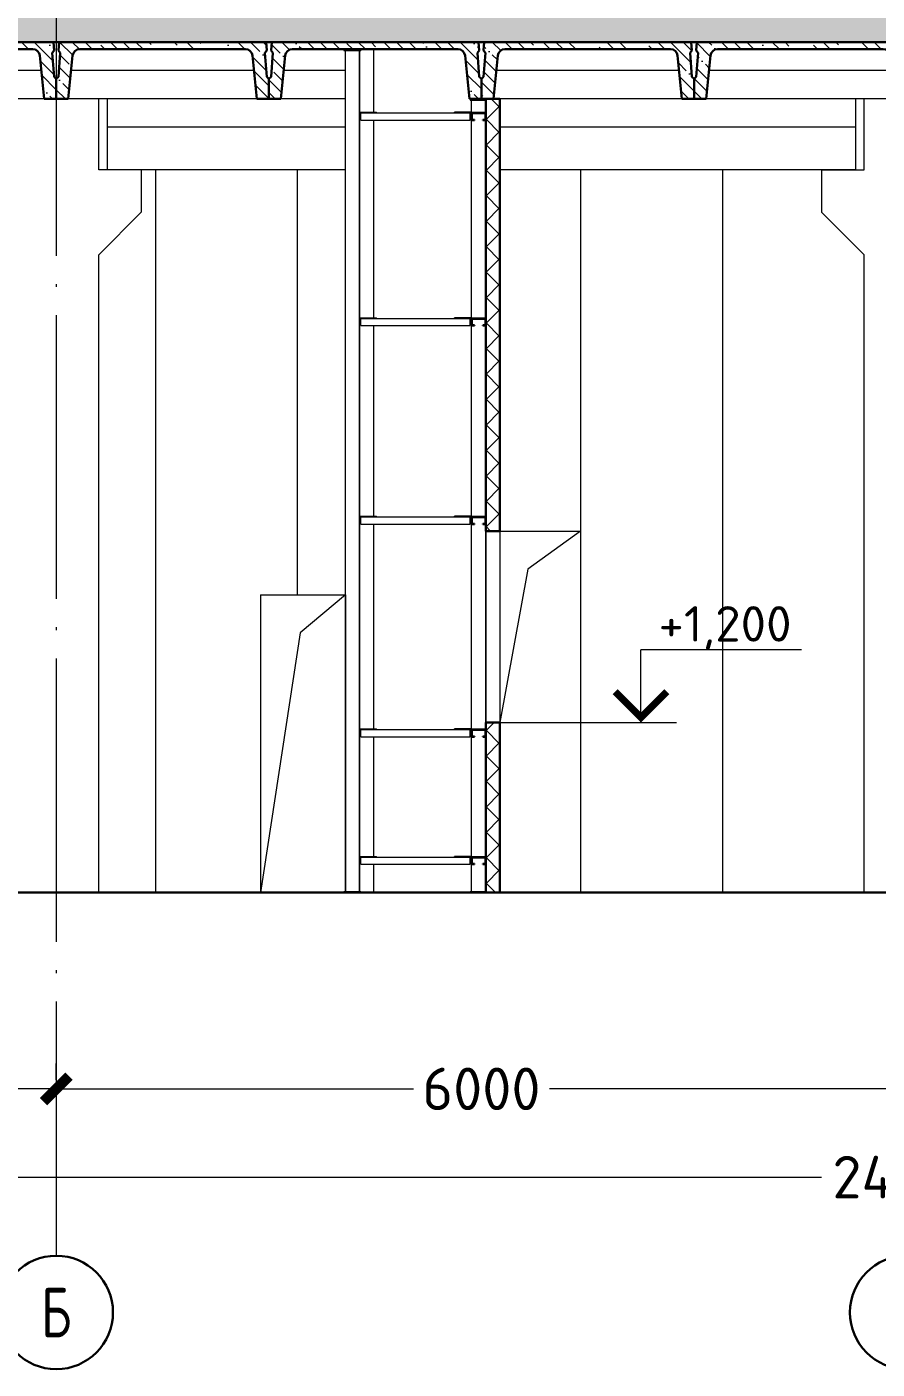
# Model space of a CAD drawing. Extents: x -965262 to 1142518, y -357520 to 71675.
# Drawn here: x -319554 to -313554, y -198860 to -189391 of the extents above; entities that cross this region are included whole.
import ezdxf

# ---------------------------------------------------------------- set-up
doc = ezdxf.new("R2010")
doc.units = 0
doc.header["$LTSCALE"] = 10
doc.linetypes.add('DOTE', pattern=[2.42, 2, -0.2, 0.02, -0.2])
doc.layers.get('0').update_dxf_attribs({"linetype": 'CONTINUOUS', "lineweight": 30})
doc.layers.get('Defpoints').update_dxf_attribs({"linetype": 'CONTINUOUS'})
doc.layers.add('DOTE', color=7, linetype='DOTE', lineweight=9)
doc.styles.add('GOST 2.304', font='isocpeur.ttf', dxfattribs={"width": 0.75, "height": 250})
doc.styles.get("Standard").update_dxf_attribs({"font": 'isocpeur.ttf', "height": 300})
doc.dimstyles.get("Standard").update_dxf_attribs({"dimscale": 100, "dimtxt": 300, "dimasz": 1.8, "dimexe": 1.8, "dimexo": 0.625, "dimgap": 0.9, "dimtad": 0, "dimdec": 0, "dimzin": 0, "dimdsep": 46, "dimtxsty": 'Standard', "dimblk": 'ARCHTICK', "dimcen": 0.9, "dimclrd": 256, "dimclre": 256, "dimclrt": 256, "dimadec": 0, "dimazin": 0, "dimtfac": 1, "dimtdec": 0, "dimtofl": 0, "dimtmove": 0, "dimatfit": 3, "dimfxl": 1, "dimtolj": 1, "dimtzin": 0, "dimlwd": 15, "dimlwe": 15, "dimarcsym": 0})

# ---------------------------------------------------------------- blocks, each defined once
blk = doc.blocks.new('y')
at = {"lineweight": 15}
h = blk.add_hatch(dxfattribs=at)
h.set_pattern_fill('ANSI35', color=256, scale=20, angle=90, style=0)
h.set_pattern_definition([(135, (-71939.62, 175751.51), (-89.80256, -89.80256), []), (135, (-71939.62, 175841.31), (-89.80256, -89.80256), [158.75, -31.75, 0, -31.75])])
edge = h.paths.add_edge_path()
edge.add_ellipse((16945.9, 173767.8), major_axis=(35.4, 35.4), ratio=1, start_angle=45, end_angle=129.28941)
edge.add_line((16896.2, 173772.8), (16865.7, 173467.8))
edge.add_line((16865.7, 173467.8), (16780.7, 173467.8))
edge.add_line((16780.7, 173467.8), (16780.7, 173607.8))
edge.add_line((16780.7, 173607.8), (16795.8, 173622.8))
edge.add_line((16795.8, 173622.8), (16808.9, 173792.8))
edge.add_line((16808.9, 173792.8), (16796.1, 173807.8))
edge.add_line((16796.1, 173807.8), (16800.7, 173867.8))
edge.add_line((16800.7, 173867.8), (18260.7, 173867.8))
edge.add_line((18260.7, 173867.8), (18265.3, 173807.8))
edge.add_line((18265.3, 173807.8), (18252.4, 173792.8))
edge.add_line((18252.4, 173792.8), (18265.5, 173622.8))
edge.add_line((18265.5, 173622.8), (18280.7, 173607.8))
edge.add_line((18280.7, 173607.8), (18280.7, 173467.8))
edge.add_line((18280.7, 173467.8), (18195.7, 173467.8))
edge.add_line((18195.7, 173467.8), (18165.2, 173772.8))
edge.add_ellipse((18115.4, 173767.8), major_axis=(-35.4, 35.4), ratio=1, start_angle=230.71059, end_angle=315)
edge.add_line((18115.4, 173817.8), (16945.9, 173817.8))
h.paths.add_polyline_path([(17610.7, 173817.8), (17450.7, 173817.8), (17450.7, 173867.8), (17610.7, 173867.8)], flags=17)
h.paths.add_polyline_path([(17960.7, 173817.8), (17800.7, 173817.8), (17800.7, 173867.8), (17960.7, 173867.8)], flags=17)
for p, q in [((16800.7, 173867.8), (16796.1, 173807.8)), ((18260.7, 173867.8), (16800.7, 173867.8)), ((18260.7, 173867.8), (18265.3, 173807.8)), ((16808.9, 173792.8), (16795.8, 173622.8)), ((16808.9, 173792.8), (16796.1, 173807.8)), ((16896.2, 173772.8), (16865.7, 173467.8)), ((18115.4, 173817.8), (16945.9, 173817.8)), ((18165.2, 173772.8), (18195.7, 173467.8)), ((18252.4, 173792.8), (18265.3, 173807.8)), ((18252.4, 173792.8), (18265.5, 173622.8)), ((16780.7, 173607.8), (16795.8, 173622.8)), ((16780.7, 173607.8), (16780.7, 173467.8)), ((18280.7, 173607.8), (18265.5, 173622.8)), ((18280.7, 173607.8), (18280.7, 173467.8)), ((18280.7, 173607.8), (18280.7, 173467.8)), ((16780.7, 173467.8), (16865.7, 173467.8)), ((18280.7, 173467.8), (18195.7, 173467.8))]:
    blk.add_line(p, q)
for p, q in [((18175.7, 173667.8), (16885.7, 173667.8)), ((18195.7, 173467.8), (16865.7, 173467.8))]:
    blk.add_line(p, q, dxfattribs=at)
for centre, start, end in [((16945.9, 173767.8), 90, 174.28941), ((18115.4, 173767.8), 5.71059, 90)]:
    blk.add_arc(centre, 50, start, end)
blk = doc.blocks.new('_ArchTick')
at = {"color": 0, "linetype": 'ByBlock', "lineweight": 0, "const_width": 0.4}
blk.add_lwpolyline([(-0.5, -0.5), (0.5, 0.5)], dxfattribs=at)
blk = doc.blocks.new('*D66')
at = {"lineweight": 15, "transparency": 16777216}
for p, q in [((-325346, -196819.8), (-325346, -196702.3)), ((-319346, -196819.8), (-319346, -196702.3)), ((-325346, -196882.3), (-322826, -196882.3)), ((-319346, -196882.3), (-321866, -196882.3))]:
    blk.add_line(p, q, dxfattribs=at)
at = {"layer": 'Defpoints', "color": 0, "lineweight": 15, "transparency": 16777216}
for p in [(-325346, -196882.3), (-319346, -196882.3), (-319346, -196882.3)]:
    blk.add_point(p, dxfattribs=at)
at = {"lineweight": 15, "transparency": 16777216, "xscale": 180, "yscale": 180, "zscale": 180, "rotation": 180}
blk.add_blockref('_ArchTick', (-325346, -196882.3), dxfattribs=at)
at = {"lineweight": 15, "transparency": 16777216, "xscale": 180, "yscale": 180, "zscale": 180}
blk.add_blockref('_ArchTick', (-319346, -196882.3), dxfattribs=at)
at = {"lineweight": 15, "transparency": 16777216, "insert": (-322346, -196882.3), "char_height": 300, "attachment_point": 5}
blk.add_mtext('\\A1;6000', dxfattribs=at)
blk = doc.blocks.new('*D67')
at = {"lineweight": 15, "transparency": 16777216}
for p, q in [((-319346, -196819.8), (-319346, -196702.3)), ((-313346, -196819.8), (-313346, -196702.3)), ((-319346, -196882.3), (-316826, -196882.3)), ((-313346, -196882.3), (-315866, -196882.3))]:
    blk.add_line(p, q, dxfattribs=at)
at = {"layer": 'Defpoints', "color": 0, "lineweight": 15, "transparency": 16777216}
for p in [(-319346, -196882.3, 1451.3), (-313346, -196882.3), (-313346, -196882.3)]:
    blk.add_point(p, dxfattribs=at)
at = {"lineweight": 15, "transparency": 16777216, "xscale": 180, "yscale": 180, "zscale": 180, "rotation": 180}
blk.add_blockref('_ArchTick', (-319346, -196882.3), dxfattribs=at)
at = {"lineweight": 15, "transparency": 16777216, "xscale": 180, "yscale": 180, "zscale": 180}
blk.add_blockref('_ArchTick', (-313346, -196882.3), dxfattribs=at)
at = {"lineweight": 15, "transparency": 16777216, "insert": (-316346, -196882.3), "char_height": 300, "attachment_point": 5}
blk.add_mtext('\\A1;6000', dxfattribs=at)
blk = doc.blocks.new('*D72')
at = {"lineweight": 15, "transparency": 16777216}
for p, q in [((-325346, -197442.6), (-325346, -197325.1)), ((-301346, -197442.6), (-301346, -197325.1)), ((-325346, -197505.1), (-313946, -197505.1)), ((-301346, -197505.1), (-312746, -197505.1))]:
    blk.add_line(p, q, dxfattribs=at)
at = {"layer": 'Defpoints', "color": 0, "lineweight": 15, "transparency": 16777216}
for p in [(-325346, -197505.1), (-301346, -197505.1), (-301346, -197505.1)]:
    blk.add_point(p, dxfattribs=at)
at = {"lineweight": 15, "transparency": 16777216, "xscale": 180, "yscale": 180, "zscale": 180, "rotation": 180}
blk.add_blockref('_ArchTick', (-325346, -197505.1), dxfattribs=at)
at = {"lineweight": 15, "transparency": 16777216, "xscale": 180, "yscale": 180, "zscale": 180}
blk.add_blockref('_ArchTick', (-301346, -197505.1), dxfattribs=at)
at = {"lineweight": 15, "transparency": 16777216, "insert": (-313346, -197505.1), "char_height": 300, "attachment_point": 5}
blk.add_mtext('\\A1;24000', dxfattribs=at)

msp = doc.modelspace()

# ---------------------------------------------------------------- hatches: boundary and pattern name
at = {"lineweight": 15}
h = msp.add_hatch(dxfattribs=at)
h.set_pattern_fill('ANSI35', color=256, scale=40, angle=90)
h.set_pattern_definition([(135, (-302643.57, -189385), (-179.605, -179.605), []), (135, (-302643.57, -189205.4), (-179.605, -179.605), [317.5, -63.5, 0, -63.5])])
h.paths.add_polyline_path([(-301346, -189283.3), (-303376, -189283.3), (-303376, -189498.3), (-301346, -189498.3)], flags=17)
h.paths.add_polyline_path([(-303376, -189283.3), (-303496, -189283.3), (-303496, -189498.3), (-303376, -189498.3)], flags=16)
h.paths.add_polyline_path([(-325346, -189283.3), (-325346, -189498.3), (-301346, -189498.3), (-301346, -189283.3)])
at = {"lineweight": 0}
h = msp.add_hatch(dxfattribs=at)
h.set_pattern_fill('ANSI35', color=256, scale=20, angle=90, style=0)
h.set_pattern_definition([(135, (-334626.71, -363366.05), (-89.80256, -89.80256), []), (135, (-334626.71, -363276.25), (-89.80256, -89.80256), [158.75, -31.75, 0, -31.75])])
edge = h.paths.add_edge_path()
edge.add_ellipse((-317680.8, -189598.3), major_axis=(35.4, 35.4), ratio=1, start_angle=45, end_angle=129.28941)
edge.add_line((-317730.5, -189593.3), (-317761, -189898.3))
edge.add_line((-317761, -189898.3), (-317846, -189898.3))
edge.add_line((-317846, -189898.3), (-317846, -189758.3))
edge.add_line((-317846, -189758.3), (-317830.9, -189743.3))
edge.add_line((-317830.9, -189743.3), (-317817.8, -189573.3))
edge.add_line((-317817.8, -189573.3), (-317830.6, -189558.3))
edge.add_line((-317830.6, -189558.3), (-317826, -189498.3))
edge.add_line((-317826, -189498.3), (-316366, -189498.3))
edge.add_line((-316366, -189498.3), (-316361.4, -189558.3))
edge.add_line((-316361.4, -189558.3), (-316374.3, -189573.3))
edge.add_line((-316374.3, -189573.3), (-316361.2, -189743.3))
edge.add_line((-316361.2, -189743.3), (-316346, -189758.3))
edge.add_line((-316346, -189758.3), (-316346, -189898.3))
edge.add_line((-316346, -189898.3), (-316431, -189898.3))
edge.add_line((-316431, -189898.3), (-316461.5, -189593.3))
edge.add_ellipse((-316511.3, -189598.3), major_axis=(-35.4, 35.4), ratio=1, start_angle=230.71059, end_angle=315)
edge.add_line((-316511.3, -189548.3), (-317680.8, -189548.3))
at = {"lineweight": 15}
h = msp.add_hatch(dxfattribs=at)
h.set_pattern_fill('ANSI37', color=30, scale=40, angle=90)
h.set_pattern_definition([(135, (-339032.66, -366864.93), (-89.80256, -89.80256), []), (225, (-339032.66, -366864.93), (89.80256, -89.80256), [])])
h.paths.add_polyline_path([(-316316, -192948.3), (-316216, -192948.3), (-316216, -189898.3), (-316316, -189898.3)])
h.paths.add_polyline_path([(-316316, -195498.3), (-316216, -195498.3), (-316216, -194298.3), (-316316, -194298.3)])

# ---------------------------------------------------------------- linework, layer by layer
for p, q in [((-325346, -189498.3, -4711.1), (-301346, -189498.3, -4711.1)), ((-317826, -189498.3, -4711.1), (-317830.6, -189558.3, -4711.1)), ((-317817.8, -189573.3, -4711.1), (-317830.6, -189558.3, -4711.1)), ((-316366, -189498.3, -4711.1), (-317826, -189498.3, -4711.1)), ((-316511.3, -189548.3, -4711.1), (-317680.8, -189548.3, -4711.1)), ((-316374.3, -189573.3, -4711.1), (-316361.4, -189558.3, -4711.1)), ((-316366, -189498.3, -4711.1), (-316361.4, -189558.3, -4711.1)), ((-317817.8, -189573.3, -4711.1), (-317830.9, -189743.3, -4711.1)), ((-317730.5, -189593.3, -4711.1), (-317761, -189898.3, -4711.1)), ((-316461.5, -189593.3, -4711.1), (-316431, -189898.3, -4711.1)), ((-316374.3, -189573.3, -4711.1), (-316361.2, -189743.3, -4711.1)), ((-317846, -189758.3, -4711.1), (-317830.9, -189743.3, -4711.1)), ((-316346, -189758.3, -4711.1), (-316361.2, -189743.3, -4711.1)), ((-317846, -189758.3, -4711.1), (-317846, -189898.3, -4711.1)), ((-316346, -189758.3, -4711.1), (-316346, -189898.3, -4711.1)), ((-316346, -189758.3, -4711.1), (-316346, -189898.3, -4711.1)), ((-317846, -189898.3, -4711.1), (-317761, -189898.3, -4711.1)), ((-316346, -189898.3, -4711.1), (-316431, -189898.3, -4711.1)), ((-316416, -190048.3, -4711.1), (-316416, -189998.3, -4711.1)), ((-316416, -189998.3, -4711.1), (-316316, -189998.3, -4711.1)), ((-316318.3, -190000.6, -4711.1), (-316413.7, -190000.6, -4711.1)), ((-316413.7, -190000.6, -4711.1), (-316413.7, -190046, -4711.1)), ((-316318.3, -190046, -4711.1), (-316318.3, -190000.6, -4711.1)), ((-316316, -189998.3, -4711.1), (-316316, -190048.3, -4711.1)), ((-316396, -190048.3, -4711.1), (-316416, -190048.3, -4711.1)), ((-316413.7, -190046, -4711.1), (-316396, -190046, -4711.1)), ((-316396, -190046, -4711.1), (-316396, -190048.3, -4711.1)), ((-316336, -190048.3, -4711.1), (-316336, -190046, -4711.1)), ((-316336, -190046, -4711.1), (-316318.3, -190046, -4711.1)), ((-316316, -190048.3, -4711.1), (-316336, -190048.3, -4711.1)), ((-316416, -191498.3, -4711.1), (-316416, -191448.3, -4711.1)), ((-316416, -191448.3, -4711.1), (-316316, -191448.3, -4711.1)), ((-316318.3, -191450.6, -4711.1), (-316413.7, -191450.6, -4711.1)), ((-316413.7, -191450.6, -4711.1), (-316413.7, -191496, -4711.1)), ((-316318.3, -191496, -4711.1), (-316318.3, -191450.6, -4711.1)), ((-316316, -191448.3, -4711.1), (-316316, -191498.3, -4711.1)), ((-316396, -191498.3, -4711.1), (-316416, -191498.3, -4711.1)), ((-316413.7, -191496, -4711.1), (-316396, -191496, -4711.1)), ((-316396, -191496, -4711.1), (-316396, -191498.3, -4711.1)), ((-316336, -191498.3, -4711.1), (-316336, -191496, -4711.1)), ((-316336, -191496, -4711.1), (-316318.3, -191496, -4711.1)), ((-316316, -191498.3, -4711.1), (-316336, -191498.3, -4711.1)), ((-316416, -192898.3, -4711.1), (-316416, -192848.3, -4711.1)), ((-316416, -192848.3, -4711.1), (-316316, -192848.3, -4711.1)), ((-316318.3, -192850.6, -4711.1), (-316413.7, -192850.6, -4711.1)), ((-316413.7, -192850.6, -4711.1), (-316413.7, -192896, -4711.1)), ((-316318.3, -192896, -4711.1), (-316318.3, -192850.6, -4711.1)), ((-316316, -192848.3, -4711.1), (-316316, -192898.3, -4711.1)), ((-316396, -192898.3, -4711.1), (-316416, -192898.3, -4711.1)), ((-316413.7, -192896, -4711.1), (-316396, -192896, -4711.1)), ((-316396, -192896, -4711.1), (-316396, -192898.3, -4711.1)), ((-316336, -192898.3, -4711.1), (-316336, -192896, -4711.1)), ((-316336, -192896, -4711.1), (-316318.3, -192896, -4711.1)), ((-316316, -192898.3, -4711.1), (-316336, -192898.3, -4711.1)), ((-316416, -194398.3, -4711.1), (-316416, -194348.3, -4711.1)), ((-316416, -194348.3, -4711.1), (-316316, -194348.3, -4711.1)), ((-316318.3, -194350.6, -4711.1), (-316413.7, -194350.6, -4711.1)), ((-316413.7, -194350.6, -4711.1), (-316413.7, -194396, -4711.1)), ((-316318.3, -194396, -4711.1), (-316318.3, -194350.6, -4711.1)), ((-316316, -194348.3, -4711.1), (-316316, -194398.3, -4711.1)), ((-316396, -194398.3, -4711.1), (-316416, -194398.3, -4711.1)), ((-316413.7, -194396, -4711.1), (-316396, -194396, -4711.1)), ((-316396, -194396, -4711.1), (-316396, -194398.3, -4711.1)), ((-316336, -194398.3, -4711.1), (-316336, -194396, -4711.1)), ((-316336, -194396, -4711.1), (-316318.3, -194396, -4711.1)), ((-316316, -194398.3, -4711.1), (-316336, -194398.3, -4711.1)), ((-316416, -195298.3, -4711.1), (-316416, -195248.3, -4711.1)), ((-316416, -195248.3, -4711.1), (-316316, -195248.3, -4711.1)), ((-316396, -195298.3, -4711.1), (-316416, -195298.3, -4711.1)), ((-316318.3, -195250.6, -4711.1), (-316413.7, -195250.6, -4711.1)), ((-316413.7, -195250.6, -4711.1), (-316413.7, -195296, -4711.1)), ((-316413.7, -195296, -4711.1), (-316396, -195296, -4711.1)), ((-316396, -195296, -4711.1), (-316396, -195298.3, -4711.1)), ((-316336, -195298.3, -4711.1), (-316336, -195296, -4711.1)), ((-316336, -195296, -4711.1), (-316318.3, -195296, -4711.1)), ((-316316, -195298.3, -4711.1), (-316336, -195298.3, -4711.1)), ((-316318.3, -195296, -4711.1), (-316318.3, -195250.6, -4711.1)), ((-316316, -195248.3, -4711.1), (-316316, -195298.3, -4711.1))]:
    msp.add_line(p, q)
for p, q in [((-317316, -189548.3, -4711.1), (-317316, -189557.3, -4711.1)), ((-317316, -189557.3, -4711.1), (-317196, -189557.3, -4711.1)), ((-317306, -195489.3, -4711.1), (-317306, -189557.3, -4711.1)), ((-317206, -195489.3, -4711.1), (-317206, -189557.3, -4711.1)), ((-317196, -189548.3, -4711.1), (-317196, -189557.3, -4711.1)), ((-319046, -190398.3, -4711.1), (-319046, -189898.3, -4711.1)), ((-317306, -189898.3, -4711.1), (-318986, -189898.3, -4711.1)), ((-318986, -189898.3, -4711.1), (-318986, -190098.3, -4711.1)), ((-316426, -189898.3, -4711.1), (-316426, -189907.3, -4711.1)), ((-316426, -189907.3, -4711.1), (-316316, -189907.3, -4711.1)), ((-316416, -195489.3, -4711.1), (-316416, -189907.3, -4711.1)), ((-316316, -195498.3, -4711.1), (-316316, -189898.3, -4711.1)), ((-313706, -189898.3, -4711.1), (-313706, -190098.3, -4711.1)), ((-313646, -190398.3, -4711.1), (-313646, -189898.3, -4711.1)), ((-317206, -189992.3, -4711.1), (-317086, -189992.3, -4711.1)), ((-317206, -189998.3, -4711.1), (-317196, -189998.3, -4711.1)), ((-317206, -189998.3, -4711.1), (-317086, -189998.3, -4711.1)), ((-317196, -190048.3, -4711.1), (-317196, -189998.3, -4711.1)), ((-317196, -189998.3, -4711.1), (-316426, -189998.3, -4711.1)), ((-317086, -189998.3, -4711.1), (-317086, -189992.3, -4711.1)), ((-316416, -189992.3, -4711.1), (-316536, -189992.3, -4711.1)), ((-316536, -189998.3, -4711.1), (-316536, -189992.3, -4711.1)), ((-316416, -189998.3, -4711.1), (-316536, -189998.3, -4711.1)), ((-316416, -189998.3, -4711.1), (-316426, -189998.3, -4711.1)), ((-316426, -190048.3, -4711.1), (-316426, -189998.3, -4711.1)), ((-316416, -189992.3, -4711.1), (-316316, -189992.3, -4711.1)), ((-316416, -189998.3, -4711.1), (-316316, -189998.3, -4711.1)), ((-318986, -190098.3, -4711.1), (-318986, -190398.3, -4711.1)), ((-317306, -190098.3, -4711.1), (-318986, -190098.3, -4711.1)), ((-317196, -190048.3, -4711.1), (-316426, -190048.3, -4711.1)), ((-313706, -190098.3, -4711.1), (-316216, -190098.3, -4711.1)), ((-313706, -190098.3, -4711.1), (-313706, -190398.3, -4711.1)), ((-318746, -190398.3, -4711.1), (-319046, -190398.3, -4711.1)), ((-317306, -190398.3, -4711.1), (-318986, -190398.3, -4711.1)), ((-318746, -190398.3, -4711.1), (-318746, -190698.3, -4711.1)), ((-318746, -190398.3, -4711.1), (-318746, -190682.7, -4711.1)), ((-313706, -190398.3, -4711.1), (-316216, -190398.3, -4711.1)), ((-313946, -190398.3, -4711.1), (-313946, -190698.3, -4711.1)), ((-313946, -190398.3, -4711.1), (-313946, -190682.7, -4711.1)), ((-313946, -190398.3, -4711.1), (-313646, -190398.3, -4711.1)), ((-319046, -190998.3, -4711.1), (-318746, -190698.3, -4711.1)), ((-313646, -190998.3, -4711.1), (-313946, -190698.3, -4711.1)), ((-319046, -195498.3, -4711.1), (-319046, -190998.3, -4711.1)), ((-313646, -195498.3, -4711.1), (-313646, -190998.3, -4711.1)), ((-317206, -191442.3, -4711.1), (-317086, -191442.3, -4711.1)), ((-317206, -191448.3, -4711.1), (-317196, -191448.3, -4711.1)), ((-317206, -191448.3, -4711.1), (-317086, -191448.3, -4711.1)), ((-317196, -191498.3, -4711.1), (-317196, -191448.3, -4711.1)), ((-317196, -191448.3, -4711.1), (-316426, -191448.3, -4711.1)), ((-317086, -191448.3, -4711.1), (-317086, -191442.3, -4711.1)), ((-316416, -191442.3, -4711.1), (-316536, -191442.3, -4711.1)), ((-316536, -191448.3, -4711.1), (-316536, -191442.3, -4711.1)), ((-316416, -191448.3, -4711.1), (-316536, -191448.3, -4711.1)), ((-316416, -191448.3, -4711.1), (-316426, -191448.3, -4711.1)), ((-316426, -191498.3, -4711.1), (-316426, -191448.3, -4711.1)), ((-316416, -191442.3, -4711.1), (-316316, -191442.3, -4711.1)), ((-316416, -191448.3, -4711.1), (-316316, -191448.3, -4711.1)), ((-317196, -191498.3, -4711.1), (-316426, -191498.3, -4711.1)), ((-317206, -192842.3, -4711.1), (-317086, -192842.3, -4711.1)), ((-317206, -192848.3, -4711.1), (-317196, -192848.3, -4711.1)), ((-317206, -192848.3, -4711.1), (-317086, -192848.3, -4711.1)), ((-317196, -192898.3, -4711.1), (-317196, -192848.3, -4711.1)), ((-317196, -192848.3, -4711.1), (-316426, -192848.3, -4711.1)), ((-317086, -192848.3, -4711.1), (-317086, -192842.3, -4711.1)), ((-316416, -192842.3, -4711.1), (-316536, -192842.3, -4711.1)), ((-316536, -192848.3, -4711.1), (-316536, -192842.3, -4711.1)), ((-316416, -192848.3, -4711.1), (-316536, -192848.3, -4711.1)), ((-316416, -192848.3, -4711.1), (-316426, -192848.3, -4711.1)), ((-316426, -192898.3, -4711.1), (-316426, -192848.3, -4711.1)), ((-316416, -192842.3, -4711.1), (-316316, -192842.3, -4711.1)), ((-316416, -192848.3, -4711.1), (-316316, -192848.3, -4711.1)), ((-317196, -192898.3, -4711.1), (-316426, -192898.3, -4711.1)), ((-315220.6, -194298.3, -3259.8), (-315220.6, -193785.2, -3259.8)), ((-315646, -194298.3, -4711.1), (-314969.6, -194298.3, -3259.8)), ((-317206, -194342.3, -4711.1), (-317086, -194342.3, -4711.1)), ((-317206, -194348.3, -4711.1), (-317196, -194348.3, -4711.1)), ((-317206, -194348.3, -4711.1), (-317086, -194348.3, -4711.1)), ((-317196, -194398.3, -4711.1), (-317196, -194348.3, -4711.1)), ((-317196, -194348.3, -4711.1), (-316426, -194348.3, -4711.1)), ((-317086, -194348.3, -4711.1), (-317086, -194342.3, -4711.1)), ((-316416, -194342.3, -4711.1), (-316536, -194342.3, -4711.1)), ((-316536, -194348.3, -4711.1), (-316536, -194342.3, -4711.1)), ((-316416, -194348.3, -4711.1), (-316536, -194348.3, -4711.1)), ((-316416, -194348.3, -4711.1), (-316426, -194348.3, -4711.1)), ((-316426, -194398.3, -4711.1), (-316426, -194348.3, -4711.1)), ((-316416, -194342.3, -4711.1), (-316316, -194342.3, -4711.1)), ((-316416, -194348.3, -4711.1), (-316316, -194348.3, -4711.1)), ((-317196, -194398.3, -4711.1), (-316426, -194398.3, -4711.1)), ((-317206, -195242.3, -4711.1), (-317086, -195242.3, -4711.1)), ((-317086, -195248.3, -4711.1), (-317086, -195242.3, -4711.1)), ((-316416, -195242.3, -4711.1), (-316536, -195242.3, -4711.1)), ((-316536, -195248.3, -4711.1), (-316536, -195242.3, -4711.1)), ((-316416, -195242.3, -4711.1), (-316316, -195242.3, -4711.1)), ((-317206, -195248.3, -4711.1), (-317196, -195248.3, -4711.1)), ((-317206, -195248.3, -4711.1), (-317086, -195248.3, -4711.1)), ((-317196, -195298.3, -4711.1), (-317196, -195248.3, -4711.1)), ((-317196, -195248.3, -4711.1), (-316426, -195248.3, -4711.1)), ((-317196, -195298.3, -4711.1), (-316426, -195298.3, -4711.1)), ((-316416, -195248.3, -4711.1), (-316536, -195248.3, -4711.1)), ((-316416, -195248.3, -4711.1), (-316426, -195248.3, -4711.1)), ((-316426, -195298.3, -4711.1), (-316426, -195248.3, -4711.1)), ((-316416, -195248.3, -4711.1), (-316316, -195248.3, -4711.1)), ((-317316, -195489.3, -4711.1), (-317196, -195489.3, -4711.1)), ((-317316, -195498.3, -4711.1), (-317316, -195489.3, -4711.1)), ((-317196, -195498.3, -4711.1), (-317196, -195489.3, -4711.1)), ((-316426, -195489.3, -4711.1), (-316316, -195489.3, -4711.1)), ((-316426, -195498.3, -4711.1), (-316426, -195489.3, -4711.1))]:
    msp.add_line(p, q, dxfattribs=at)
at = {"color": 30, "lineweight": 15}
for p, q in [((-317206, -189557.3, -4711.1), (-317206, -195489.3, -4711.1)), ((-317106, -189992.3, -4711.1), (-317106, -189548.3, -4711.1)), ((-317106, -191442.3, -4711.1), (-317106, -190048.3, -4711.1)), ((-317106, -192842.3, -4711.1), (-317106, -191498.3, -4711.1)), ((-317106, -194342.3, -4711.1), (-317106, -192898.3, -4711.1)), ((-316316, -192948.3, -4711.1), (-316316, -194298.3, -4711.1)), ((-316216, -192948.3, -4711.1), (-316216, -194298.3, -4711.1)), ((-316216, -192948.3, -4711.1), (-315646, -192948.3, -4711.1)), ((-315646, -192948.3, -4711.1), (-316018.7, -193215.3, -4711.1)), ((-315646, -192948.3, -4711.1), (-315646, -194298.3, -4711.1)), ((-316018.7, -193215.3, -4711.1), (-316216, -194298.3, -4711.1)), ((-317306, -193398.3, -4711.1), (-317624, -193665.3, -4711.1)), ((-317624, -193665.3, -4711.1), (-317906, -195498.3, -4711.1)), ((-316216, -194298.3, -4711.1), (-315646, -194298.3, -4711.1)), ((-317106, -195242.3, -4711.1), (-317106, -194398.3, -4711.1)), ((-317106, -195498.3, -4711.1), (-317106, -195298.3, -4711.1))]:
    msp.add_line(p, q, dxfattribs=at)
at = {"lineweight": 0}
for p, q in [((-317306, -189698.3, -4711.1), (-317741, -189698.3, -4711.1)), ((-317306, -189898.3, -4711.1), (-317761, -189898.3, -4711.1))]:
    msp.add_line(p, q, dxfattribs=at)
at = {"color": 30}
for p, q in [((-316316, -189898.3, -4711.1), (-316316, -192948.3, -4711.1)), ((-316316, -189898.3, -4711.1), (-316216, -189898.3, -4711.1)), ((-316216, -189898.3, -4711.1), (-316216, -192948.3, -4711.1)), ((-316316, -192948.3, -4711.1), (-316216, -192948.3, -4711.1)), ((-316316, -194298.3, -4711.1), (-316216, -194298.3, -4711.1)), ((-316316, -194298.3, -4711.1), (-316316, -195498.3, -4711.1)), ((-316216, -194298.3, -4711.1), (-316216, -195498.3, -4711.1)), ((-316316, -195498.3, -4711.1), (-316216, -195498.3, -4711.1))]:
    msp.add_line(p, q, dxfattribs=at)
at = {"color": 30, "lineweight": 5, "ltscale": 100}
for p, q in [((-318646, -190398.3, -4711.1), (-318646, -195498.3, -4711.1)), ((-317646, -190398.3, -4711.1), (-317646, -193398.3, -4711.1)), ((-315646, -190398.3, -4711.1), (-315646, -195498.3, -4711.1)), ((-314646, -190398.3, -4711.1), (-314646, -195498.3, -4711.1))]:
    msp.add_line(p, q, dxfattribs=at)
at = {"color": 30, "lineweight": 15, "ltscale": 100}
for p, q in [((-317906, -193398.3, -4711.1), (-317906, -195498.3, -4711.1)), ((-317306, -193398.3, -4711.1), (-317306, -195489.3, -4711.1))]:
    msp.add_line(p, q, dxfattribs=at)
at = {"color": 30, "lineweight": 15, "extrusion": (1.83697e-16, 0, -1)}
msp.add_line((-317906, -193398.3, -4711.1), (-317306, -193398.3, -4711.1), dxfattribs=at)
at = {"lineweight": 15, "ltscale": 0.3}
msp.add_line((-314088.2, -193785.2, -3259.8), (-315220.6, -193785.2, -3259.8), dxfattribs=at)
at = {"extrusion": (1.83697e-16, 0, -1)}
msp.add_line((-336756, -195498.3, -4711.1), (-264911, -195498.3, -4711.1), dxfattribs=at)
at = {"lineweight": 15, "const_width": 50, "elevation": -3259.8}
msp.add_lwpolyline([(-315038.3, -194080.6), (-315220.6, -194262.9), (-315402.9, -194080.6)], dxfattribs=at)
for centre, start, end in [((-317680.8, -189598.3, -4711.1), 90, 174.28941), ((-316511.3, -189598.3, -4711.1), 5.71059, 90)]:
    msp.add_arc(centre, 50, start, end)
at = {"layer": 'DOTE', "ltscale": 100}
msp.add_line((-319346, -184165.5, -4711.1), (-319346, -198059.6, -4711.1), dxfattribs=at)
at = {"layer": 'DOTE', "linetype": 'Continuous', "lineweight": 30}
for centre in [(-319346, -198459.6, -4711.1), (-313346, -198459.6, -4711.1)]:
    msp.add_circle(centre, 400, dxfattribs=at)

# ---------------------------------------------------------------- block references
at = {"lineweight": 15}
for p in [(-337626.7, -363366.1, -4711.1), (-336126.7, -363366.1, -4711.1), (-333126.7, -363366.1, -4711.1), (-331626.7, -363366.1, -4711.1)]:
    msp.add_blockref('y', p, dxfattribs=at)

# ---------------------------------------------------------------- texts
at = {"insert": (-314627.1, -193631.3, -3259.8), "char_height": 250, "width": 1000, "attachment_point": 5, "style": 'GOST 2.304'}
msp.add_mtext('{\\W1.05;+1,200}', dxfattribs=at)
at = {"layer": 'DOTE', "linetype": 'Continuous', "lineweight": 30, "ltscale": 100, "insert": (-319346, -198459.6, -4711.1), "char_height": 350, "width": 800, "attachment_point": 5, "style": 'GOST 2.304'}
msp.add_mtext('Б', dxfattribs=at)

# ---------------------------------------------------------------- dimensions: what is measured, and where the dimension line sits
at = {"lineweight": 15}
for base, p1, p2, picture, middle in [((-319346, -196882.3, -4711.1), (-325346, -196882.3, -4711.1), (-319346, -196882.3, -4711.1), '*D66', (-322346, -196882.3, -4711.1)), ((-313346, -196882.3, -4711.1), (-319346, -196882.3, -3259.8), (-313346, -196882.3, -4711.1), '*D67', (-316346, -196882.3, -4711.1)), ((-301346, -197505.1, -3259.8), (-325346, -197505.1, -3259.8), (-301346, -197505.1, -3259.8), '*D72', (-313346, -197505.1, -3259.8))]:
    dim = msp.add_linear_dim(base=base, p1=p1, p2=p2, dimstyle='Standard', dxfattribs=at)
    dim.commit()
    dim.dimension.update_dxf_attribs({"geometry": picture, "text_midpoint": middle})

doc.saveas('drawing.dxf')
